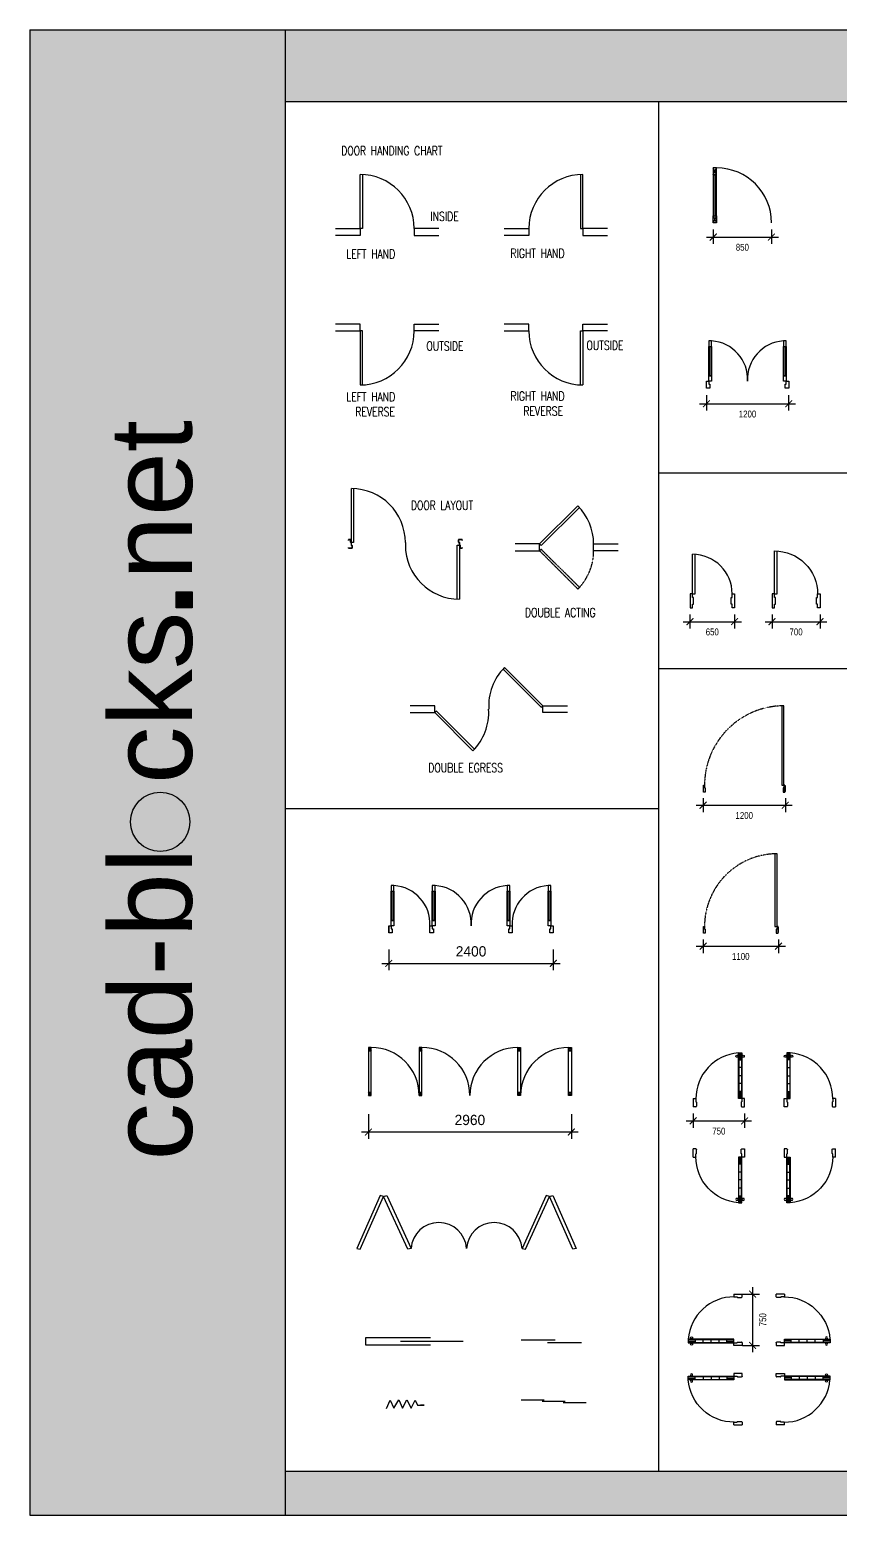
# Model space of a CAD drawing. Header units: millimetres. Extents: x -8671 to 35270, y 66420 to 88108.
# Drawn here: x -8671 to 3152, y 66420 to 88108 of the extents above; entities that cross this region are included whole.
import ezdxf

# ---------------------------------------------------------------- set-up
doc = ezdxf.new("R2010")
doc.units = ezdxf.units.MM
doc.linetypes.add('HIDDEN2', pattern=[0.1875, 0.125, -0.0625])
doc.linetypes.add('HIDDEN4', pattern=[0.09375, 0.0625, -0.03125])
doc.styles.add('DIM', font='', dxfattribs={"height": 100})
doc.styles.add('Ignore', font='romans.shx', dxfattribs={"width": 0.75})
doc.styles.get("Standard").update_dxf_attribs({"font": 'arial.ttf'})
doc.styles.add('TA1', font='')
doc.styles.get('DIM').set_extended_font_data('VNI-Helve-Condense')
doc.styles.get('TA1').set_extended_font_data('VNI-Avo')
doc.dimstyles.new('100', dxfattribs={"dimtxt": 100, "dimasz": 100, "dimexe": 100, "dimexo": 100, "dimgap": 100, "dimtad": 2, "dimdec": 0, "dimzin": 0, "dimdsep": 46, "dimtxsty": 'DIM', "dimblk": 'ARCHTICK', "dimcen": 100, "dimdle": 100, "dimadec": 0, "dimazin": 0, "dimtfac": 1, "dimtdec": 0, "dimtofl": 0, "dimtmove": 0, "dimatfit": 3, "dimldrblk": 'ARCHTICK', "dimfxl": 0, "dimtolj": 1, "dimtzin": 0, "dimarcsym": 0})

# ---------------------------------------------------------------- blocks, each defined once
blk = doc.blocks.new('_ArchTick')
at = {"color": 0, "linetype": 'ByBlock', "const_width": 0.15}
blk.add_lwpolyline([(-0.5, -0.5), (0.5, 0.5)], dxfattribs=at)
blk = doc.blocks.new('A$C4CD04CA9')
for p, q in [((359, 101), (359, 888)), ((392, 888), (392, 101)), ((0, 101), (359, 101)), ((359, 0), (0, 0)), ((359, 101), (359, 0)), ((392, 101), (359, 101)), ((1506, 101), (1147, 101)), ((1147, 101), (1147, 0)), ((1147, 0), (1506, 0))]:
    blk.add_line(p, q)
blk.add_arc((359, 101), 788, 0, 90)
blk = doc.blocks.new('A$C014C1322')
for p, q in [((1114, 888), (1114, 101)), ((1147, 101), (1147, 888)), ((0, 101), (359, 101)), ((359, 0), (0, 0)), ((359, 101), (359, 0)), ((1114, 101), (1147, 101)), ((1506, 101), (1147, 101)), ((1147, 101), (1147, 0)), ((1147, 0), (1506, 0))]:
    blk.add_line(p, q)
blk.add_arc((1147, 101), 788, 90, 180)
blk = doc.blocks.new('A$C1BC04E8F')
for p, q in [((359, 888), (0, 888)), ((359, 787), (359, 888)), ((1147, 787), (1147, 888)), ((1147, 888), (1506, 888)), ((0, 787), (359, 787)), ((392, 787), (359, 787)), ((359, 787), (359, 0)), ((392, 1), (392, 787)), ((1506, 787), (1147, 787))]:
    blk.add_line(p, q)
blk.add_arc((359, 787), 788, 270, 0)
blk = doc.blocks.new('A$C0D093EA5')
for p, q in [((359, 888), (0, 888)), ((359, 787), (359, 888)), ((1147, 787), (1147, 888)), ((1147, 888), (1506, 888)), ((0, 787), (359, 787)), ((1114, 1), (1114, 787)), ((1114, 787), (1147, 787)), ((1506, 787), (1147, 787)), ((1147, 787), (1147, 0))]:
    blk.add_line(p, q)
blk.add_arc((1147, 787), 788, 180, 270)
blk = doc.blocks.new('A$C1E5A0971')
for p, q in [((44, 825), (44, 1613)), ((77, 1612), (77, 825)), ((28, 869), (2, 869)), ((2, 868), (28, 868)), ((1660, 869), (1607, 869)), ((1607, 868), (1660, 868)), ((0, 867), (0, 858)), ((0, 858), (1, 858)), ((1, 755), (0, 755)), ((0, 755), (0, 746)), ((1, 858), (1, 867)), ((1, 746), (1, 755)), ((55, 745), (2, 745)), ((2, 744), (55, 744)), ((29, 867), (29, 830)), ((30, 830), (30, 867)), ((42, 828), (32, 828)), ((32, 826), (42, 826)), ((42, 825), (42, 787)), ((77, 825), (44, 825)), ((44, 787), (44, 825)), ((55, 785), (46, 785)), ((46, 784), (55, 784)), ((56, 783), (56, 746)), ((57, 746), (57, 783)), ((831, 825), (831, 788)), ((1586, 1), (1586, 788)), ((1586, 788), (1619, 788)), ((1605, 867), (1605, 830)), ((1606, 830), (1606, 867)), ((1617, 829), (1607, 829)), ((1607, 828), (1617, 828)), ((1619, 826), (1619, 788)), ((1619, 788), (1619, 0)), ((1620, 788), (1620, 826)), ((1630, 787), (1621, 787)), ((1621, 785), (1630, 785)), ((1632, 783), (1632, 746)), ((1634, 746), (1634, 783)), ((1660, 745), (1635, 745)), ((1635, 744), (1660, 744)), ((1661, 867), (1661, 858)), ((1661, 858), (1662, 858)), ((1662, 755), (1661, 755)), ((1661, 755), (1661, 746)), ((1662, 858), (1662, 867)), ((1662, 746), (1662, 755))]:
    blk.add_line(p, q)
for centre, radius, start, end in [((44, 825), 788, 0, 90), ((2, 867), 2.21, 90, 180), ((2, 867), 0.901, 90, 180), ((28, 867), 2.21, 0, 90), ((28, 867), 0.901, 0, 90), ((1607, 867), 2.21, 90, 180), ((1607, 867), 0.901, 90, 180), ((1660, 867), 2.21, 0, 90), ((1660, 867), 0.901, 0, 90), ((2, 746), 2.21, 180, 270), ((2, 746), 0.901, 180, 270), ((32, 830), 3.36, 180, 270), ((32, 830), 2.06, 180, 270), ((42, 825), 2.21, 0, 90), ((42, 825), 0.901, 0, 90), ((46, 787), 3.36, 180, 270), ((46, 787), 2.06, 180, 270), ((55, 783), 2.21, 360, 90), ((55, 783), 0.901, 0, 90), ((55, 746), 0.901, 270, 0), ((55, 746), 2.21, 270, 0), ((1619, 788), 788, 180, 270), ((1607, 830), 2.21, 180, 270), ((1607, 830), 0.901, 180, 270), ((1617, 826), 3.36, 0, 90), ((1617, 826), 2.06, 0, 90), ((1621, 788), 2.21, 180, 270), ((1621, 788), 0.901, 180, 270), ((1630, 783), 3.36, 0, 90), ((1630, 783), 2.06, 360, 90), ((1635, 746), 2.21, 180, 270), ((1635, 746), 0.901, 180, 270), ((1660, 746), 2.21, 270, 360), ((1660, 746), 0.901, 270, 360)]:
    blk.add_arc(centre, radius, start, end)
blk = doc.blocks.new('A$C41C76E15')
for p, q in [((359, 658), (916, 1215)), ((939, 1191), (383, 635)), ((359, 658), (0, 658)), ((383, 635), (359, 658)), ((359, 557), (359, 658)), ((1147, 557), (1147, 658)), ((1147, 658), (1506, 658)), ((0, 557), (359, 557)), ((1506, 557), (1147, 557))]:
    blk.add_line(p, q)
at = {"linetype": 'HIDDEN2'}
for p, q in [((383, 580), (359, 557)), ((359, 557), (916, 0)), ((939, 24), (383, 580))]:
    blk.add_line(p, q, dxfattribs=at)
blk.add_arc((359, 658), 788, 0, 45)
blk.add_arc((359, 557), 788, 315, 0, dxfattribs=at)
blk = doc.blocks.new('A$C6CDF2B06')
for p, q in [((1355, 1191), (1911, 635)), ((1934, 658), (1378, 1215)), ((359, 658), (0, 658)), ((359, 557), (359, 658)), ((1911, 635), (1934, 658)), ((1934, 557), (1934, 658)), ((1934, 658), (2294, 658)), ((0, 557), (359, 557)), ((383, 580), (359, 557)), ((359, 557), (916, 0)), ((939, 24), (383, 580)), ((2294, 557), (1934, 557))]:
    blk.add_line(p, q)
for centre, start, end in [((1934, 658), 135, 183.6736), ((359, 557), 315, 3.6736)]:
    blk.add_arc(centre, 788, start, end)
blk = doc.blocks.new('A$C795653C1')
for p, q in [((0, 100), (0, 0)), ((2400, 100), (2400, 0))]:
    blk.add_line(p, q)
for points in [[(35, 690), (35, 610), (75, 610), (75, 690)], [(635, 690), (635, 610), (675, 610), (675, 690)], [(1725, 690), (1725, 610), (1765, 610), (1765, 690)], [(2325, 690), (2325, 610), (2365, 610), (2365, 690)], [(35, 180), (35, 610), (75, 610), (75, 180)], [(45, 180), (45, 610), (65, 610), (65, 180)], [(635, 180), (635, 610), (675, 610), (675, 180)], [(645, 180), (645, 610), (665, 610), (665, 180)], [(1725, 180), (1725, 610), (1765, 610), (1765, 180)], [(1735, 180), (1735, 610), (1755, 610), (1755, 180)], [(2325, 180), (2325, 610), (2365, 610), (2365, 180)], [(2335, 180), (2335, 610), (2355, 610), (2355, 180)], [(35, 100), (35, 60), (50, 60), (50, 50), (50, 0), (0, 0), (0, 100)], [(35, 100), (35, 180), (75, 180), (75, 100)], [(635, 100), (635, 60), (650, 60), (650, 50), (650, 0), (600, 0), (600, 100)], [(635, 100), (635, 180), (675, 180), (675, 100)], [(1725, 100), (1725, 180), (1765, 180), (1765, 100)], [(1765, 100), (1800, 100), (1800, 0), (1750, 0), (1750, 50), (1750, 60), (1765, 60)], [(2325, 100), (2325, 180), (2365, 180), (2365, 100)], [(2365, 100), (2400, 100), (2400, 0), (2350, 0), (2350, 50), (2350, 60), (2365, 60)]]:
    blk.add_lwpolyline(points, close=True)
for centre, start, end in [((43, 132), 356.6637, 86.6637), ((643, 132), 356.6637, 86.6637), ((1758, 132), 93.3363, 183.3363), ((2358, 132), 93.3363, 183.3363)]:
    blk.add_arc(centre, 558, start, end)
blk = doc.blocks.new('A$C5ECD66D6')
for p, q in [((0, 700), (40, 650)), ((40, 700), (0, 650)), ((740, 700), (780, 650)), ((780, 700), (740, 650)), ((2180, 700), (2220, 650)), ((2220, 700), (2180, 650)), ((2920, 700), (2960, 650)), ((2960, 700), (2920, 650)), ((0, 650), (40, 650)), ((740, 650), (780, 650)), ((2180, 650), (2220, 650)), ((2920, 650), (2960, 650)), ((0, 0), (40, 50)), ((40, 0), (0, 50)), ((0, 50), (40, 50)), ((740, 0), (780, 50)), ((780, 0), (740, 50)), ((740, 50), (780, 50)), ((2180, 50), (2220, 50)), ((2220, 0), (2180, 50)), ((2180, 0), (2220, 50)), ((2920, 50), (2960, 50)), ((2960, 0), (2920, 50)), ((2920, 0), (2960, 50))]:
    blk.add_line(p, q)
for points in [[(0, 0), (40, 0), (40, 700), (0, 700)], [(740, 0), (780, 0), (780, 700), (740, 700)], [(2220, 0), (2180, 0), (2180, 700), (2220, 700)], [(2960, 0), (2920, 0), (2920, 700), (2960, 700)]]:
    blk.add_lwpolyline(points, close=True)
at = {"linetype": 'Continuous'}
for centre, start, end in [((40, 0), 0, 90), ((780, 0), 0, 90), ((2180, 0), 90, 180), ((2920, 0), 90, 180)]:
    blk.add_arc(centre, 700, start, end, dxfattribs=at)
blk = doc.blocks.new('A$C08827619')
for p, q in [((341, 784), (0, 14)), ((48, 0), (390, 770)), ((390, 770), (341, 784)), ((390, 770), (438, 784)), ((742, 0), (390, 770)), ((438, 784), (790, 14)), ((2763, 784), (2410, 14)), ((2458, 0), (2811, 770)), ((2811, 770), (2763, 784)), ((2811, 770), (2859, 784)), ((3153, 0), (2811, 770)), ((2859, 784), (3201, 14)), ((0, 14), (48, 0)), ((790, 14), (742, 0)), ((2410, 14), (2458, 0)), ((3201, 14), (3153, 0))]:
    blk.add_line(p, q)
for centre, start, end in [((1195, -15), 3.5374, 175.9062), ((2005, -15), 4.0938, 176.4626)]:
    blk.add_arc(centre, 406, start, end)
blk = doc.blocks.new('A$C22492AE3')
for p, q in [((950, 100), (0, 100)), ((0, 100), (0, 0)), ((0, 0), (950, 0)), ((512, 50), (1425, 50))]:
    blk.add_line(p, q)
blk = doc.blocks.new('A$C4497321D')
for p, q in [((0, 38), (497, 38)), ((384, 0), (881, 0))]:
    blk.add_line(p, q)
blk = doc.blocks.new('A$C11E717E1')
for p, q in [((0, 0), (54, 125)), ((54, 125), (108, 6)), ((108, 6), (183, 129)), ((183, 129), (235, 6)), ((235, 6), (298, 130)), ((298, 130), (359, 6)), ((359, 6), (418, 125)), ((418, 125), (454, 52)), ((454, 52), (511, 52)), ((551, 52), (496, 52)), ((511, 52), (551, 52))]:
    blk.add_line(p, q)
blk = doc.blocks.new('A$C5D450EF9')
for p, q in [((0, 38), (338, 38)), ((306, 19), (644, 19)), ((613, 0), (950, 0))]:
    blk.add_line(p, q)
blk = doc.blocks.new('A$C2D7661C6')
for p, q in [((0, 700), (50, 800)), ((50, 700), (0, 800)), ((25, 700), (25, 100)), ((50, 100), (0, 0)), ((0, 100), (50, 0))]:
    blk.add_line(p, q)
for points in [[(0, 700), (50, 700), (50, 800), (0, 800)], [(0, 100), (50, 100), (50, 700), (0, 700)], [(0, 100), (50, 100), (50, 0), (0, 0)]]:
    blk.add_lwpolyline(points, close=True)
at = {"linetype": 'Continuous'}
blk.add_arc((50, 0), 800, 0, 90, dxfattribs=at)
blk = doc.blocks.new('A$C7F556C88')
blk.add_blockref('A$C2D7661C6', (0, 0))
blk = doc.blocks.new('*D26')
at = {"color": 0, "lineweight": -2}
for p, q in [((1199, 85081), (2249, 85081)), ((1299, 85191), (1299, 84981)), ((2149, 85191), (2149, 84981))]:
    blk.add_line(p, q, dxfattribs=at)
at = {"layer": 'DEFPOINTS', "color": 0}
for p in [(1299, 85291), (2149, 85291), (2149, 85081)]:
    blk.add_point(p, dxfattribs=at)
at = {"color": 0, "lineweight": -2, "xscale": 100, "yscale": 100, "zscale": 100, "rotation": 180}
blk.add_blockref('_ArchTick', (1299, 85081), dxfattribs=at)
at = {"color": 0, "lineweight": -2, "xscale": 100, "yscale": 100, "zscale": 100}
blk.add_blockref('_ArchTick', (2149, 85081), dxfattribs=at)
at = {"color": 0, "insert": (1724, 84931), "char_height": 100, "attachment_point": 5, "style": 'DIM'}
blk.add_mtext('\\A1;850', dxfattribs=at)
blk = doc.blocks.new('A$C09A905BE')
for p, q in [((35, 690), (35, 610)), ((75, 690), (35, 690)), ((75, 610), (75, 690)), ((1125, 690), (1125, 610)), ((1165, 690), (1125, 690)), ((1165, 610), (1165, 690)), ((35, 610), (75, 610)), ((35, 180), (35, 610)), ((35, 610), (75, 610)), ((45, 180), (45, 610)), ((45, 610), (65, 610)), ((65, 610), (65, 180)), ((75, 610), (75, 180)), ((1125, 610), (1165, 610)), ((1125, 180), (1125, 610)), ((1125, 610), (1165, 610)), ((1135, 180), (1135, 610)), ((1135, 610), (1155, 610)), ((1155, 610), (1155, 180)), ((1165, 610), (1165, 180)), ((0, 0), (0, 100)), ((0, 100), (35, 100)), ((35, 100), (35, 180)), ((35, 180), (75, 180)), ((75, 180), (35, 180)), ((35, 100), (35, 60)), ((75, 100), (35, 100)), ((35, 60), (50, 60)), ((65, 180), (45, 180)), ((50, 60), (50, 50)), ((50, 50), (50, 0)), ((75, 180), (75, 100)), ((1125, 100), (1125, 180)), ((1125, 180), (1165, 180)), ((1165, 180), (1125, 180)), ((1165, 100), (1125, 100)), ((1155, 180), (1135, 180)), ((1150, 50), (1150, 60)), ((1150, 60), (1165, 60)), ((1150, 0), (1150, 50)), ((1165, 180), (1165, 100)), ((1165, 100), (1200, 100)), ((1165, 60), (1165, 100)), ((1200, 100), (1200, 0)), ((50, 0), (0, 0)), ((1200, 0), (1150, 0))]:
    blk.add_line(p, q)
for centre, start, end in [((42, 132), 356.6637, 86.6637), ((1157, 132), 93.3363, 183.3363)]:
    blk.add_arc(centre, 558, start, end)
blk = doc.blocks.new('*D42')
at = {"color": 0, "lineweight": -2}
for p, q in [((1099, 82647), (2499, 82647)), ((1199, 82775), (1199, 82547)), ((2399, 82775), (2399, 82547))]:
    blk.add_line(p, q, dxfattribs=at)
at = {"layer": 'DEFPOINTS', "color": 0}
for p in [(1199, 82875), (2399, 82875), (2399, 82647)]:
    blk.add_point(p, dxfattribs=at)
at = {"color": 0, "lineweight": -2, "xscale": 100, "yscale": 100, "zscale": 100, "rotation": 180}
blk.add_blockref('_ArchTick', (1199, 82647), dxfattribs=at)
at = {"color": 0, "lineweight": -2, "xscale": 100, "yscale": 100, "zscale": 100}
blk.add_blockref('_ArchTick', (2399, 82647), dxfattribs=at)
at = {"color": 0, "insert": (1799, 82497), "char_height": 100, "attachment_point": 5, "style": 'DIM'}
blk.add_mtext('\\A1;1200', dxfattribs=at)
blk = doc.blocks.new('A$C77243991')
blk.add_line((75, 200), (75, 779))
blk.add_lwpolyline([(35, 200), (35, 780, -0.449922)], format="xyb")
for points in [[(0, 200), (0, 0), (35, 0), (35, 50), (50, 50), (50, 150), (35, 150), (35, 200)], [(650, 200), (650, 0), (615, 0), (615, 50), (600, 50), (600, 150), (615, 150), (615, 200)]]:
    blk.add_lwpolyline(points, close=True)
blk.add_lwpolyline([(35, 200), (75, 200)])
blk.add_arc((35, 200), 580, 0, 90)
blk = doc.blocks.new('A$C287E6D3E')
blk.add_line((75, 200), (75, 829))
blk.add_lwpolyline([(35, 200), (35, 830, -0.414214), (665, 200, 351089175974993.3125)], format="xyb")
for points in [[(0, 200), (0, 0), (35, 0), (35, 50), (50, 50), (50, 150), (35, 150), (35, 200)], [(700, 200), (700, 0), (665, 0), (665, 50), (650, 50), (650, 150), (665, 150), (665, 200)]]:
    blk.add_lwpolyline(points, close=True)
blk.add_lwpolyline([(35, 200), (75, 200)])
blk = doc.blocks.new('*D61')
at = {"color": 0, "lineweight": -2}
for p, q in [((860, 79466), (1710, 79466)), ((960, 79570), (960, 79366)), ((1610, 79570), (1610, 79366))]:
    blk.add_line(p, q, dxfattribs=at)
at = {"layer": 'DEFPOINTS', "color": 0}
for p in [(960, 79670), (1610, 79670), (1610, 79466)]:
    blk.add_point(p, dxfattribs=at)
at = {"color": 0, "lineweight": -2, "xscale": 100, "yscale": 100, "zscale": 100, "rotation": 180}
blk.add_blockref('_ArchTick', (960, 79466), dxfattribs=at)
at = {"color": 0, "lineweight": -2, "xscale": 100, "yscale": 100, "zscale": 100}
blk.add_blockref('_ArchTick', (1610, 79466), dxfattribs=at)
at = {"color": 0, "insert": (1285, 79316), "char_height": 100, "attachment_point": 5, "style": 'DIM'}
blk.add_mtext('\\A1;650', dxfattribs=at)
blk = doc.blocks.new('*D62')
at = {"color": 0, "lineweight": -2}
for p, q in [((2057, 79466), (2957, 79466)), ((2157, 79570), (2157, 79366)), ((2857, 79570), (2857, 79366))]:
    blk.add_line(p, q, dxfattribs=at)
at = {"layer": 'DEFPOINTS', "color": 0}
for p in [(2157, 79670), (2857, 79670), (2857, 79466)]:
    blk.add_point(p, dxfattribs=at)
at = {"color": 0, "lineweight": -2, "xscale": 100, "yscale": 100, "zscale": 100, "rotation": 180}
blk.add_blockref('_ArchTick', (2157, 79466), dxfattribs=at)
at = {"color": 0, "lineweight": -2, "xscale": 100, "yscale": 100, "zscale": 100}
blk.add_blockref('_ArchTick', (2857, 79466), dxfattribs=at)
at = {"color": 0, "insert": (2507, 79316), "char_height": 100, "attachment_point": 5, "style": 'DIM'}
blk.add_mtext('\\A1;700', dxfattribs=at)
blk = doc.blocks.new('A$C05FB4604')
for points in [[(1180, 1259), (1147, 1259), (1147, 100), (1180, 100)], [(0, 10), (6, 10), (6, 90), (0, 90)], [(6, 100), (20, 100), (20, 62), (32, 62), (32, 16), (32, 0), (6, 0)], [(1194, 100), (1180, 100), (1180, 62), (1168, 62), (1168, 16), (1168, 0), (1194, 0)], [(1194, 10), (1200, 10), (1200, 90), (1194, 90)]]:
    blk.add_lwpolyline(points, close=True)
at = {"linetype": 'HIDDEN4'}
blk.add_arc((1181, 100), 1160, 91.6414, 179.9839, dxfattribs=at)
blk = doc.blocks.new('*D80')
at = {"color": 0, "lineweight": -2}
for p, q in [((1051, 76786), (2451, 76786)), ((1151, 76887), (1151, 76686)), ((2351, 76887), (2351, 76686))]:
    blk.add_line(p, q, dxfattribs=at)
at = {"layer": 'DEFPOINTS', "color": 0}
for p in [(1151, 76987), (2351, 76987), (2351, 76786)]:
    blk.add_point(p, dxfattribs=at)
at = {"color": 0, "lineweight": -2, "xscale": 100, "yscale": 100, "zscale": 100, "rotation": 180}
blk.add_blockref('_ArchTick', (1151, 76786), dxfattribs=at)
at = {"color": 0, "lineweight": -2, "xscale": 100, "yscale": 100, "zscale": 100}
blk.add_blockref('_ArchTick', (2351, 76786), dxfattribs=at)
at = {"color": 0, "insert": (1751, 76636), "char_height": 100, "attachment_point": 5, "style": 'DIM'}
blk.add_mtext('\\A1;1200', dxfattribs=at)
blk = doc.blocks.new('A$C33124527')
for points in [[(1080, 1159), (1047, 1159), (1047, 100), (1080, 100)], [(0, 10), (6, 10), (6, 90), (0, 90)], [(6, 100), (20, 100), (20, 62), (32, 62), (32, 16), (32, 0), (6, 0)], [(1094, 100), (1080, 100), (1080, 62), (1068, 62), (1068, 16), (1068, 0), (1094, 0)], [(1094, 10), (1100, 10), (1100, 90), (1094, 90)]]:
    blk.add_lwpolyline(points, close=True)
at = {"linetype": 'HIDDEN4'}
blk.add_arc((1081, 100), 1060, 91.6414, 179.9839, dxfattribs=at)
blk = doc.blocks.new('*D94')
at = {"color": 0, "lineweight": -2}
for p, q in [((1151, 74827), (1151, 74628)), ((2251, 74827), (2251, 74628)), ((1051, 74728), (2351, 74728))]:
    blk.add_line(p, q, dxfattribs=at)
at = {"layer": 'DEFPOINTS', "color": 0}
for p in [(1151, 74927), (2251, 74927), (2251, 74728)]:
    blk.add_point(p, dxfattribs=at)
at = {"color": 0, "lineweight": -2, "xscale": 100, "yscale": 100, "zscale": 100, "rotation": 180}
blk.add_blockref('_ArchTick', (1151, 74728), dxfattribs=at)
at = {"color": 0, "lineweight": -2, "xscale": 100, "yscale": 100, "zscale": 100}
blk.add_blockref('_ArchTick', (2251, 74728), dxfattribs=at)
at = {"color": 0, "insert": (1701, 74578), "char_height": 100, "attachment_point": 5, "style": 'DIM'}
blk.add_mtext('\\A1;1100', dxfattribs=at)
blk = doc.blocks.new('format')
at = {"true_color": 0x444444}
blk.add_hatch(color=250, dxfattribs=at).paths.add_polyline_path([(-4943, 88108), (-8671, 88108), (-8671, 66420), (-4943, 66420)])
at = {"true_color": 0x546d8e}
h = blk.add_hatch(color=155, dxfattribs=at)
h.set_gradient(color1=(68, 68, 68), color2=(84, 109, 142), tint=1)
h.paths.add_polyline_path([(-4943, 88108), (-4943, 87060), (35270, 87060), (35270, 88108)])
for points in [[(-6537, 79903), (-6537, 79669), (-6302, 79669), (-6302, 79903)], [(-7200, 76544, 1), (-6336, 76544, 1)]]:
    blk.add_hatch(color=155, dxfattribs=at).paths.add_polyline_path(points)
h = blk.add_hatch(color=155, dxfattribs=at)
h.set_gradient(color1=(68, 68, 68), color2=(84, 109, 142), tint=1)
h.paths.add_polyline_path([(-4943, 67066), (-4943, 66420), (35270, 66420), (35270, 67066)])
at = {"color": 250, "true_color": 0x444444}
for p, q in [((-8671, 88108), (-4943, 88108)), ((-8671, 88108), (-8671, 66420)), ((-4943, 88108), (-4943, 66420)), ((-8671, 66420), (-4943, 66420))]:
    blk.add_line(p, q, dxfattribs=at)
blk.add_line((-4943, 88108), (-4943, 66420))
at = {"color": 155, "true_color": 0x546d8e}
for p, q in [((-4943, 88108), (35270, 88108)), ((-4943, 87060), (35270, 87060)), ((501, 87060), (501, 76734)), ((501, 76734), (-4943, 76734)), ((501, 76734), (501, 67066)), ((-4943, 67066), (35270, 67066)), ((-4943, 66420), (35270, 66420))]:
    blk.add_line(p, q, dxfattribs=at)
for points in [[(19500, 81634), (501, 81634), (501, 78780), (19500, 78780)], [(-6537, 79669), (-6537, 79903), (-6302, 79903), (-6302, 79669)]]:
    blk.add_lwpolyline(points, close=True, dxfattribs=at)
blk.add_circle((-6768, 76544), 432, dxfattribs=at)
at = {"insert": (-7506, 71600), "char_height": 1200, "attachment_point": 1, "rotation": 90}
blk.add_mtext_dynamic_manual_height_columns('{\\C255;\\c16777215;cad-bl  cks net}', width=19116.44, gutter_width=12.5, heights=[0], dxfattribs=at)
blk = doc.blocks.new('A$C261B05C6')
for p, q in [((660, 786), (710, 786)), ((660, 120), (660, 786)), ((660, 686), (710, 686)), ((665, 686), (665, 220)), ((675, 686), (675, 786)), ((695, 686), (695, 786)), ((705, 686), (705, 220)), ((710, 786), (710, 120)), ((710, 570), (660, 570)), ((710, 453), (660, 453)), ((710, 337), (660, 337)), ((710, 220), (660, 220)), ((675, 120), (675, 220)), ((695, 120), (695, 220)), ((0, 120), (0, 0)), ((0, 120), (35, 120)), ((40, 0), (0, 0)), ((40, 115), (40, 70)), ((40, 70), (45, 70)), ((50, 65), (50, 10)), ((710, 120), (660, 120)), ((700, 65), (700, 10)), ((710, 70), (705, 70)), ((710, 115), (710, 70)), ((710, 0), (750, 0)), ((750, 120), (715, 120)), ((750, 0), (750, 120))]:
    blk.add_line(p, q)
for centre in [(638, 736), (732, 736)]:
    blk.add_circle(centre, 15)
for centre, radius, start, end in [((710, 117), 670, 94.2286, 180.1564), ((650, 760), 12, 234.97, 326.2886), ((650, 713), 12, 33.7114, 125.03), ((720, 760), 12, 213.7114, 305.03), ((720, 713), 12, 54.97, 146.2886), ((35, 115), 5, 0, 90), ((40, 10), 10, 270, 0), ((45, 65), 5, 0, 90), ((705, 65), 5, 90, 180), ((710, 10), 10, 179.9545, 270), ((715, 115), 5, 90, 180)]:
    blk.add_arc(centre, radius, start, end)
blk = doc.blocks.new('A$C3DAF65FC')
for p, q in [((90, 786), (40, 786)), ((40, 786), (40, 120)), ((90, 686), (40, 686)), ((45, 686), (45, 220)), ((55, 686), (55, 786)), ((75, 686), (75, 786)), ((85, 686), (85, 220)), ((90, 120), (90, 786)), ((40, 570), (90, 570)), ((40, 453), (90, 453)), ((40, 337), (90, 337)), ((40, 220), (90, 220)), ((55, 120), (55, 220)), ((75, 120), (75, 220)), ((0, 0), (0, 120)), ((0, 120), (35, 120)), ((40, 0), (0, 0)), ((40, 120), (90, 120)), ((40, 115), (40, 70)), ((40, 70), (45, 70)), ((50, 65), (50, 10)), ((700, 65), (700, 10)), ((710, 70), (705, 70)), ((710, 115), (710, 70)), ((710, 0), (750, 0)), ((750, 120), (715, 120)), ((750, 120), (750, 0))]:
    blk.add_line(p, q)
for centre in [(18, 736), (112, 736)]:
    blk.add_circle(centre, 15)
for centre, radius, start, end in [((30, 760), 12, 234.97, 326.2886), ((30, 713), 12, 33.7114, 125.03), ((40, 117), 670, 359.8436, 85.7714), ((100, 760), 12, 213.7114, 305.03), ((100, 713), 12, 54.97, 146.2886), ((35, 115), 5, 0, 90), ((40, 10), 10, 270, 0.0455), ((45, 65), 5, 0, 90), ((705, 65), 5, 90, 180), ((710, 10), 10, 180, 270), ((715, 115), 5, 90, 180)]:
    blk.add_arc(centre, radius, start, end)
blk = doc.blocks.new('*D104')
at = {"color": 0, "lineweight": -2}
for p, q in [((1006, 72285), (1006, 72078)), ((1756, 72285), (1756, 72078)), ((906, 72178), (1856, 72178))]:
    blk.add_line(p, q, dxfattribs=at)
at = {"layer": 'DEFPOINTS', "color": 0}
for p in [(1006, 72385), (1756, 72385), (1756, 72178)]:
    blk.add_point(p, dxfattribs=at)
at = {"color": 0, "lineweight": -2, "xscale": 100, "yscale": 100, "zscale": 100, "rotation": 180}
blk.add_blockref('_ArchTick', (1006, 72178), dxfattribs=at)
at = {"color": 0, "lineweight": -2, "xscale": 100, "yscale": 100, "zscale": 100}
blk.add_blockref('_ArchTick', (1756, 72178), dxfattribs=at)
at = {"color": 0, "insert": (1381, 72028), "char_height": 100, "attachment_point": 5, "style": 'DIM'}
blk.add_mtext('\\A1;750', dxfattribs=at)
blk = doc.blocks.new('A$C68B41531')
for p, q in [((666, 750), (786, 750)), ((666, 750), (666, 715)), ((671, 710), (716, 710)), ((716, 710), (716, 705)), ((721, 700), (776, 700)), ((786, 710), (786, 750)), ((0, 90), (0, 40)), ((666, 90), (0, 90)), ((100, 75), (0, 75)), ((100, 55), (0, 55)), ((0, 40), (666, 40)), ((100, 90), (100, 40)), ((100, 85), (566, 85)), ((100, 45), (566, 45)), ((217, 40), (217, 90)), ((333, 40), (333, 90)), ((450, 40), (450, 90)), ((566, 40), (566, 90)), ((666, 75), (566, 75)), ((666, 55), (566, 55)), ((666, 40), (666, 90)), ((666, 0), (666, 35)), ((786, 0), (666, 0)), ((671, 40), (716, 40)), ((716, 40), (716, 45)), ((721, 50), (776, 50)), ((786, 40), (786, 0))]:
    blk.add_line(p, q)
for centre in [(50, 112), (50, 18)]:
    blk.add_circle(centre, 15)
for centre, radius, start, end in [((670, 40), 670, 89.8436, 175.7714), ((671, 715), 5, 180, 270), ((721, 705), 5, 180, 270), ((776, 710), 10, 270, 0), ((26, 100), 12, 303.7114, 35.03), ((26, 30), 12, 324.97, 56.2886), ((74, 100), 12, 144.97, 236.2886), ((74, 30), 12, 123.7114, 215.03), ((671, 35), 5, 90, 180), ((721, 45), 5, 90, 180), ((776, 40), 10, 0, 90.0455)]:
    blk.add_arc(centre, radius, start, end)
blk = doc.blocks.new('*D114')
at = {"color": 0, "lineweight": -2}
for p, q in [((1728, 69650), (1972, 69650)), ((1872, 69750), (1872, 68800)), ((1728, 68900), (1972, 68900))]:
    blk.add_line(p, q, dxfattribs=at)
at = {"layer": 'DEFPOINTS', "color": 0}
for p in [(1628, 69650), (1628, 68900), (1872, 68900)]:
    blk.add_point(p, dxfattribs=at)
at = {"color": 0, "lineweight": -2, "xscale": 100, "yscale": 100, "zscale": 100}
for p, rotation in [((1872, 69650), 90), ((1872, 68900), 270)]:
    blk.add_blockref('_ArchTick', p, dxfattribs=dict(at, rotation=rotation))
at = {"color": 0, "insert": (2022, 69275), "char_height": 100, "attachment_point": 5, "rotation": 90, "style": 'DIM'}
blk.add_mtext('\\A1;750', dxfattribs=at)

msp = doc.modelspace()

# ---------------------------------------------------------------- linework, layer by layer
for p, q in [((-3433.8, 74678.5), (-3433.8, 74376.9)), ((-1033.8, 74678.5), (-1033.8, 74376.9)), ((-3533.8, 74476.9), (-933.8, 74476.9)), ((-3730.8, 72276), (-3730.8, 71915.7)), ((-770.8, 72276), (-770.8, 71915.7)), ((-3830.8, 72015.7), (-670.8, 72015.7))]:
    msp.add_line(p, q)

# ---------------------------------------------------------------- block references
for name, p in [('format', (0, 0)), ('A$C4CD04CA9', (-4211.2, 85106)), ('A$C014C1322', (-1749.6, 85106)), ('A$C7F556C88', (1298.9, 85290.9)), ('A$C1BC04E8F', (-4211.2, 82922.8)), ('A$C0D093EA5', (-1749.6, 82922.8)), ('A$C09A905BE', (1199.4, 82875.4)), ('A$C1E5A0971', (-4023.3, 79795.3)), ('A$C41C76E15', (-1592.3, 79942.6)), ('A$C287E6D3E', (2157, 79670.2)), ('A$C77243991', (960.2, 79670.2)), ('A$C6CDF2B06', (-3122.7, 77580.6)), ('A$C05FB4604', (1151, 76977.5)), ('A$C33124527', (1151, 74917.2)), ('A$C795653C1', (-3433.8, 74923.7)), ('A$C5ECD66D6', (-3730.8, 72549.1)), ('A$C261B05C6', (1005.6, 72385)), ('A$C3DAF65FC', (2332.9, 72385)), ('A$C08827619', (-3899.8, 70302.9)), ('A$C68B41531', (933.7, 68899.5)), ('A$C22492AE3', (-3774, 68910.1)), ('A$C4497321D', (-1504.5, 68942.3)), ('A$C11E717E1', (-3468.2, 67977.1)), ('A$C5D450EF9', (-1504.5, 68065.7))]:
    msp.add_blockref(name, p)
at = {"xscale": 100, "yscale": 100, "zscale": 100, "rotation": 180}
for p in [(-3433.8, 74476.9), (-3730.8, 72015.7)]:
    msp.add_blockref('_ArchTick', p, dxfattribs=at)
at = {"xscale": 100, "yscale": 100, "zscale": 100}
for p in [(-1033.8, 74476.9), (-770.8, 72015.7)]:
    msp.add_blockref('_ArchTick', p, dxfattribs=at)
at = {"xscale": -1, "rotation": 180}
for name, p in [('A$C261B05C6', (1005.6, 71767.9)), ('A$C3DAF65FC', (2332.9, 71767.9)), ('A$C68B41531', (933.7, 68488.9))]:
    msp.add_blockref(name, p, dxfattribs=at)
at = {"xscale": -1}
msp.add_blockref('A$C68B41531', (3002.8, 68899.5), dxfattribs=at)
at = {"rotation": 180}
msp.add_blockref('A$C68B41531', (3002.8, 68488.9), dxfattribs=at)

# ---------------------------------------------------------------- texts
at = {"style": 'Ignore', "width": 0.75}
for s, p in [('DOOR HANDING CHART', (-4127.5, 86275.7)), ('INSIDE', (-2826.9, 85316.5)), ('LEFT HAND', (-4052.9, 84767.9)), ('RIGHT HAND', (-1658.7, 84778.2)), ('OUTSIDE', (-2884.3, 83424.2)), ('OUTSIDE', (-549.7, 83434.5)), ('LEFT HAND', (-4052.9, 82682.9)), ('RIGHT HAND', (-1658.7, 82693.2)), ('REVERSE', (-3921.7, 82464.5)), ('REVERSE', (-1469.8, 82474.8)), ('DOOR LAYOUT', (-3110.8, 81098.6)), ('DOUBLE ACTING', (-1446.4, 79533.7)), ('DOUBLE EGRESS', (-2856.8, 77267.8))]:
    msp.add_text(s, height=131.25, dxfattribs=at).set_placement(p)
at = {"char_height": 150, "attachment_point": 5, "style": 'TA1'}
for s, insert in [('\\A1;2400', (-2233.8, 74651.9)), ('\\A1;2960', (-2250.8, 72190.7))]:
    msp.add_mtext(s, dxfattribs=dict(at, insert=insert))

# ---------------------------------------------------------------- dimensions: what is measured, and where the dimension line sits
for base, p1, p2, picture, middle in [((2148.9, 85080.7), (1298.9, 85290.9), (2148.9, 85290.9), '*D26', (1723.9, 84930.7)), ((2399.4, 82647), (1199.4, 82875.4), (2399.4, 82875.4), '*D42', (1799.4, 82497)), ((1610.2, 79465.7), (960.2, 79670.2), (1610.2, 79670.2), '*D61', (1285.2, 79315.7)), ((2857, 79465.7), (2157, 79670.2), (2857, 79670.2), '*D62', (2507, 79315.7)), ((2351, 76786.3), (1151, 76987.5), (2351, 76987.5), '*D80', (1751, 76636.3)), ((2251, 74727.9), (1151, 74927.2), (2251, 74927.2), '*D94', (1701, 74577.9)), ((1755.6, 72177.6), (1005.6, 72385), (1755.6, 72385), '*D104', (1380.6, 72027.6))]:
    dim = msp.add_linear_dim(base=base, p1=p1, p2=p2, dimstyle='100')
    dim.commit()
    dim.dimension.update_dxf_attribs({"geometry": picture, "text_midpoint": middle})
dim = msp.add_linear_dim(base=(1872.3, 68899.5), p1=(1627.6, 69649.5), p2=(1627.6, 68899.5), angle=90, dimstyle='100')
dim.commit()
dim.dimension.update_dxf_attribs({"geometry": '*D114', "text_midpoint": (2022.3, 69274.5)})

doc.saveas('drawing.dxf')
